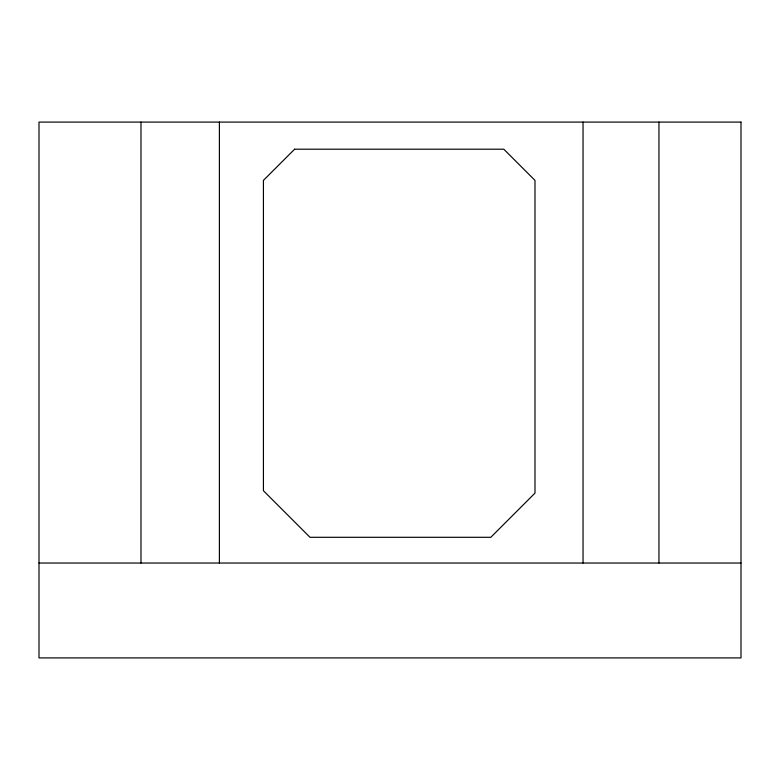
<?xml version="1.0" encoding="UTF-8"?>
<svg xmlns="http://www.w3.org/2000/svg" width="780" height="780" viewBox="0 0 780 780"><rect width="100%" height="100%" fill="white"/><g stroke="black" fill="none" stroke-linecap="round" stroke-linejoin="round"><path stroke-width="1.17" d="M39 563.033L741 563.033M658.954 122.09L658.954 563.033M583.04 122.09L583.04 563.033M219.394 122.09L219.394 563.033M140.985 122.09L140.985 563.033M294.616 149.204L263.425 180.385L263.425 490.727L310.001 537.293L490.815 537.293L534.992 493.116L534.992 180.385L503.812 149.204L294.616 149.204M741 122.09L39 122.09L39 657.91L741 657.91L741 122.09"/></g></svg>
